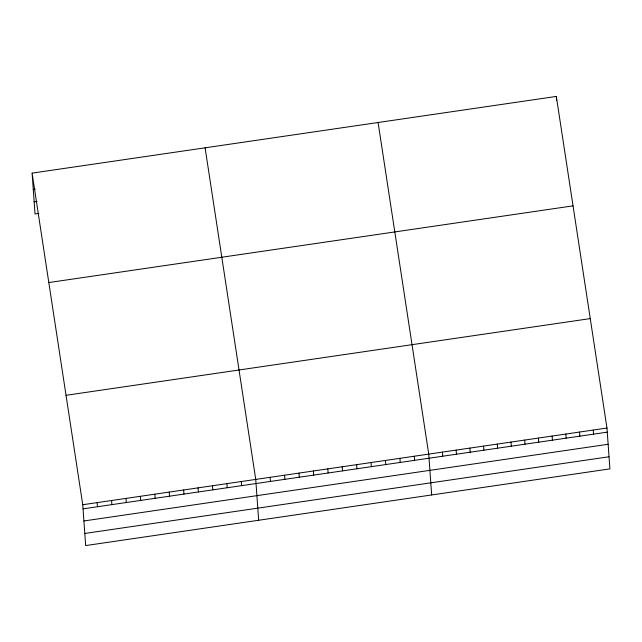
<?xml version="1.0" encoding="UTF-8"?>
<svg xmlns="http://www.w3.org/2000/svg" width="642" height="642" viewBox="0 0 642 642"><rect width="100%" height="100%" fill="white"/><g stroke="black" fill="none" stroke-linecap="round" stroke-linejoin="round"><path stroke-width="0.96" d="M32.1 173.123L556.325 96.428L606.971 428.037L609.9 468.877L85.675 545.572L82.746 504.732L32.1 173.123L35.029 213.963L38.873 213.401M33.264 189.358L35.19 189.077M34.162 201.845L37.043 201.419M48.816 282.552L573.041 205.857M66.03 395.303L590.263 318.601M82.746 504.732L606.971 428.037M83.043 508.849L607.268 432.146M83.909 520.967L608.135 444.272M84.808 533.454L609.033 456.759M378.09 122.502L428.736 454.111L431.665 494.958M205.095 147.812L255.741 479.422L258.67 520.261M593.264 430.044L593.553 434.152M556.325 96.428L556.622 100.537M579.549 432.05L579.846 436.159M565.843 434.056L566.14 438.165M552.128 436.062L552.425 440.171M538.421 438.069L538.718 442.178M524.707 440.075L525.004 444.184M511 442.081L511.297 446.19M497.285 444.087L497.582 448.196M483.578 446.086L483.875 450.202M469.864 448.092L470.161 452.209M456.157 450.098L456.454 454.215M442.442 452.104L442.739 456.221M414.323 456.221L414.612 460.338M399.902 458.332L400.199 462.449M385.489 460.442L385.778 464.551M371.068 462.553L371.365 466.662M356.655 464.656L356.952 468.772M342.234 466.766L342.531 470.883M327.821 468.877L328.118 472.993M313.408 470.987L313.697 475.104M298.987 473.098L299.284 477.207M284.575 475.208L284.871 479.317M270.154 477.311L270.451 481.428M241.328 481.532L241.617 485.649M226.907 483.643L227.204 487.759M212.494 485.753L212.783 489.862M198.073 487.864L198.37 491.973M183.66 489.966L183.957 494.083M169.247 492.077L169.536 496.194M154.826 494.188L155.123 498.304M140.413 496.298L140.702 500.415M125.992 498.409L126.289 502.517M111.58 500.519L111.877 504.628M97.159 502.622L97.456 506.739"/></g></svg>
